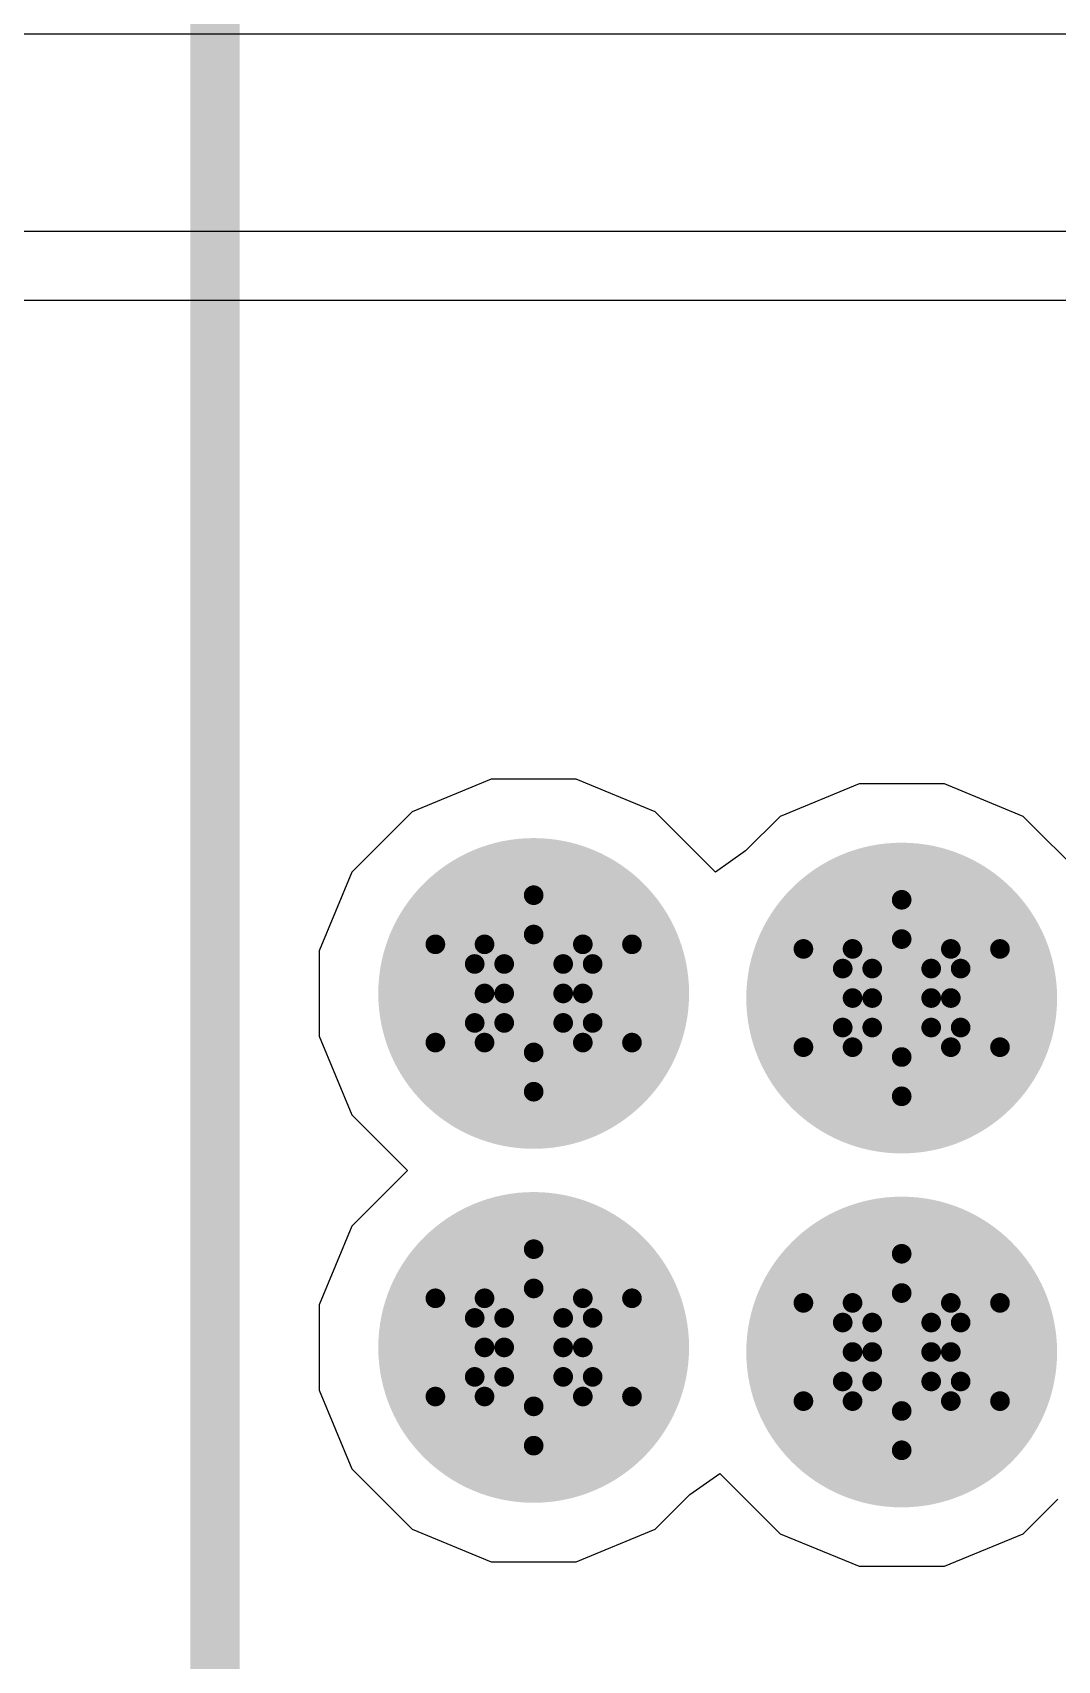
# Model space of a CAD drawing. Header units: inches. Extents: x -5 to 5328, y -4 to 5281.
# Drawn here: x 78.079 to 80.728, y 81.793 to 86.001 of the extents above; entities that cross this region are included whole.
import ezdxf

# ---------------------------------------------------------------- set-up
doc = ezdxf.new("R2010")
doc.units = ezdxf.units.IN
for name, color, linetype in [('Bottom Layer', 5, 'Continuous'), ('Bottom Solder', 6, 'Continuous'), ('Drill Drawing', 1, 'Continuous'), ('Layer 1', 16, 'Continuous'), ('Layer 2', 76, 'Continuous'), ('Top Layer', 1, 'Continuous'), ('Top Overlay', 2, 'Continuous'), ('Top Solder', 216, 'Continuous'), ('Via Holes', 16, 'Continuous')]:
    doc.layers.add(name, color=color, linetype=linetype)

# ---------------------------------------------------------------- blocks, each defined once
blk = doc.blocks.new('G6RN_1_DC24_122')
at = {"layer": 'Top Overlay'}
blk.add_lwpolyline([(5.08, -14.123, 0.127, 0.127, 0), (5.08, 14.377, 0.127, 0.127, 0)], format="xyseb", dxfattribs=at)

msp = doc.modelspace()

# ---------------------------------------------------------------- hatches: boundary and pattern name
at = {"layer": 'Bottom Layer'}
h = msp.add_hatch(color=5, dxfattribs=at)
edge = h.paths.add_edge_path()
edge.add_arc((79.3742, 83.5168), 0.3, 0, 360)
h = msp.add_hatch(color=5, dxfattribs=at)
edge = h.paths.add_edge_path()
edge.add_arc((80.3252, 83.5049), 0.3, 0, 360)
h = msp.add_hatch(color=5, dxfattribs=at)
edge = h.paths.add_edge_path()
edge.add_arc((79.3742, 82.6018), 0.3, 0, 360)
h = msp.add_hatch(color=5, dxfattribs=at)
edge = h.paths.add_edge_path()
edge.add_arc((80.3252, 82.5899), 0.3, 0, 360)
at = {"layer": 'Bottom Solder'}
h = msp.add_hatch(color=6, dxfattribs=at)
edge = h.paths.add_edge_path()
edge.add_arc((79.3742, 83.5168), 0.4016, 0, 360)
h = msp.add_hatch(color=6, dxfattribs=at)
edge = h.paths.add_edge_path()
edge.add_arc((80.3252, 83.5049), 0.4016, 0, 360)
h = msp.add_hatch(color=6, dxfattribs=at)
edge = h.paths.add_edge_path()
edge.add_arc((79.3742, 82.6018), 0.4016, 0, 360)
h = msp.add_hatch(color=6, dxfattribs=at)
edge = h.paths.add_edge_path()
edge.add_arc((80.3252, 82.5899), 0.4016, 0, 360)
at = {"layer": 'Layer 1'}
h = msp.add_hatch(color=16, dxfattribs=at)
edge = h.paths.add_edge_path()
edge.add_arc((79.3742, 83.5168), 0.3, 0, 360)
h = msp.add_hatch(color=16, dxfattribs=at)
edge = h.paths.add_edge_path()
edge.add_arc((80.3252, 83.5049), 0.3, 0, 360)
h = msp.add_hatch(color=16, dxfattribs=at)
edge = h.paths.add_edge_path()
edge.add_arc((79.3742, 82.6018), 0.3, 0, 360)
h = msp.add_hatch(color=16, dxfattribs=at)
edge = h.paths.add_edge_path()
edge.add_arc((80.3252, 82.5899), 0.3, 0, 360)
at = {"layer": 'Layer 2'}
h = msp.add_hatch(color=76, dxfattribs=at)
edge = h.paths.add_edge_path()
edge.add_arc((79.3742, 83.5168), 0.3, 0, 360)
h = msp.add_hatch(color=76, dxfattribs=at)
edge = h.paths.add_edge_path()
edge.add_arc((80.3252, 83.5049), 0.3, 0, 360)
h = msp.add_hatch(color=76, dxfattribs=at)
edge = h.paths.add_edge_path()
edge.add_arc((79.3742, 82.6018), 0.3, 0, 360)
h = msp.add_hatch(color=76, dxfattribs=at)
edge = h.paths.add_edge_path()
edge.add_arc((80.3252, 82.5899), 0.3, 0, 360)
at = {"layer": 'Top Layer'}
h = msp.add_hatch(color=1, dxfattribs=at)
edge = h.paths.add_edge_path()
edge.add_arc((79.3742, 83.5168), 0.3, 0, 360)
h = msp.add_hatch(color=1, dxfattribs=at)
edge = h.paths.add_edge_path()
edge.add_arc((80.3252, 83.5049), 0.3, 0, 360)
h = msp.add_hatch(color=1, dxfattribs=at)
edge = h.paths.add_edge_path()
edge.add_arc((79.3742, 82.6018), 0.3, 0, 360)
h = msp.add_hatch(color=1, dxfattribs=at)
edge = h.paths.add_edge_path()
edge.add_arc((80.3252, 82.5899), 0.3, 0, 360)
at = {"layer": 'Top Solder'}
h = msp.add_hatch(color=216, dxfattribs=at)
edge = h.paths.add_edge_path()
edge.add_arc((79.3742, 83.5168), 0.4016, 0, 360)
h = msp.add_hatch(color=216, dxfattribs=at)
edge = h.paths.add_edge_path()
edge.add_arc((80.3252, 83.5049), 0.4016, 0, 360)
h = msp.add_hatch(color=216, dxfattribs=at)
edge = h.paths.add_edge_path()
edge.add_arc((79.3742, 82.6018), 0.4016, 0, 360)
h = msp.add_hatch(color=216, dxfattribs=at)
edge = h.paths.add_edge_path()
edge.add_arc((80.3252, 82.5899), 0.4016, 0, 360)
at = {"layer": 'Via Holes'}
h = msp.add_hatch(color=7, dxfattribs=at)
edge = h.paths.add_edge_path()
edge.add_arc((79.3742, 83.5168), 0.15, 0, 360)
h = msp.add_hatch(color=7, dxfattribs=at)
edge = h.paths.add_edge_path()
edge.add_arc((80.3252, 83.5049), 0.15, 0, 360)
h = msp.add_hatch(color=7, dxfattribs=at)
edge = h.paths.add_edge_path()
edge.add_arc((79.3742, 82.6018), 0.15, 0, 360)
h = msp.add_hatch(color=7, dxfattribs=at)
edge = h.paths.add_edge_path()
edge.add_arc((80.3252, 82.5899), 0.15, 0, 360)

# ---------------------------------------------------------------- linework, layer by layer
at = {"layer": 'Bottom Layer'}
for p, q in [((68.5252, 85.487), (84.4117, 85.487)), ((79.264, 84.0708), (79.0603, 83.9865)), ((79.4844, 84.0708), (79.264, 84.0708)), ((79.688, 83.9865), (79.4844, 84.0708)), ((80.215, 84.0589), (80.0114, 83.9745)), ((80.4354, 84.0589), (80.215, 84.0589)), ((80.639, 83.9745), (80.4354, 84.0589)), ((79.0603, 83.9865), (78.9045, 83.8306)), ((79.8438, 83.8306), (79.688, 83.9865)), ((80.0114, 83.9745), (79.922, 83.8852)), ((80.7949, 83.8187), (80.639, 83.9745)), ((79.922, 83.8852), (79.8438, 83.8306)), ((78.9045, 83.8306), (78.8202, 83.627)), ((78.8202, 83.627), (78.8202, 83.4066)), ((78.8202, 83.4066), (78.9045, 83.203)), ((78.9045, 83.203), (79.0482, 83.0593)), ((79.0482, 83.0593), (78.9045, 82.9156)), ((78.9045, 82.9156), (78.8202, 82.712)), ((78.8202, 82.712), (78.8202, 82.4916)), ((78.8202, 82.4916), (78.9045, 82.288)), ((78.9045, 82.288), (79.0603, 82.1322)), ((79.7773, 82.2215), (79.8555, 82.2761)), ((79.8555, 82.2761), (80.0114, 82.1202)), ((79.688, 82.1322), (79.7773, 82.2215)), ((80.639, 82.1202), (80.7284, 82.2096)), ((79.0603, 82.1322), (79.264, 82.0478)), ((79.4844, 82.0478), (79.688, 82.1322)), ((80.0114, 82.1202), (80.215, 82.0359)), ((80.4354, 82.0359), (80.639, 82.1202)), ((79.264, 82.0478), (79.4844, 82.0478)), ((80.215, 82.0359), (80.4354, 82.0359))]:
    msp.add_line(p, q, dxfattribs=at)
at = {"layer": 'Drill Drawing'}
for points in [[(79.2472, 83.6438, 0.0508, 0.0508, 0), (79.3742, 83.7708, 0.0508, 0.0508, 0)], [(79.3742, 83.7708, 0.0508, 0.0508, 0), (79.5012, 83.6438, 0.0508, 0.0508, 0)], [(80.1982, 83.6319, 0.0508, 0.0508, 0), (80.3252, 83.7589, 0.0508, 0.0508, 0)], [(80.3252, 83.7589, 0.0508, 0.0508, 0), (80.4522, 83.6319, 0.0508, 0.0508, 0)], [(79.1202, 83.6438, 0.0508, 0.0508, 0), (79.2472, 83.5168, 0.0508, 0.0508, 0)], [(79.1202, 83.6438, 0.0508, 0.0508, 0), (79.2472, 83.6438, 0.0508, 0.0508, 0)], [(79.298, 83.593, 0.0508, 0.0508, 0), (79.3742, 83.6692, 0.0508, 0.0508, 0)], [(79.3742, 83.6692, 0.0508, 0.0508, 0), (79.4504, 83.593, 0.0508, 0.0508, 0)], [(79.5012, 83.6438, 0.0508, 0.0508, 0), (79.6282, 83.6438, 0.0508, 0.0508, 0)], [(79.5012, 83.5168, 0.0508, 0.0508, 0), (79.6282, 83.6438, 0.0508, 0.0508, 0)], [(80.249, 83.5811, 0.0508, 0.0508, 0), (80.3252, 83.6573, 0.0508, 0.0508, 0)], [(80.3252, 83.6573, 0.0508, 0.0508, 0), (80.4014, 83.5811, 0.0508, 0.0508, 0)], [(79.2218, 83.593, 0.0508, 0.0508, 0), (79.298, 83.5168, 0.0508, 0.0508, 0)], [(79.2218, 83.593, 0.0508, 0.0508, 0), (79.298, 83.593, 0.0508, 0.0508, 0)], [(79.4504, 83.593, 0.0508, 0.0508, 0), (79.5266, 83.593, 0.0508, 0.0508, 0)], [(79.4504, 83.5168, 0.0508, 0.0508, 0), (79.5266, 83.593, 0.0508, 0.0508, 0)], [(80.0712, 83.6319, 0.0508, 0.0508, 0), (80.1982, 83.5049, 0.0508, 0.0508, 0)], [(80.0712, 83.6319, 0.0508, 0.0508, 0), (80.1982, 83.6319, 0.0508, 0.0508, 0)], [(80.4522, 83.6319, 0.0508, 0.0508, 0), (80.5792, 83.6319, 0.0508, 0.0508, 0)], [(80.4522, 83.5049, 0.0508, 0.0508, 0), (80.5792, 83.6319, 0.0508, 0.0508, 0)], [(80.1728, 83.5811, 0.0508, 0.0508, 0), (80.249, 83.5049, 0.0508, 0.0508, 0)], [(80.1728, 83.5811, 0.0508, 0.0508, 0), (80.249, 83.5811, 0.0508, 0.0508, 0)], [(80.4014, 83.5811, 0.0508, 0.0508, 0), (80.4776, 83.5811, 0.0508, 0.0508, 0)], [(80.4014, 83.5049, 0.0508, 0.0508, 0), (80.4776, 83.5811, 0.0508, 0.0508, 0)], [(79.1202, 83.3898, 0.0508, 0.0508, 0), (79.2472, 83.5168, 0.0508, 0.0508, 0)], [(79.2218, 83.4406, 0.0508, 0.0508, 0), (79.298, 83.5168, 0.0508, 0.0508, 0)], [(79.4504, 83.5168, 0.0508, 0.0508, 0), (79.5266, 83.4406, 0.0508, 0.0508, 0)], [(79.5012, 83.5168, 0.0508, 0.0508, 0), (79.6282, 83.3898, 0.0508, 0.0508, 0)], [(80.0712, 83.3779, 0.0508, 0.0508, 0), (80.1982, 83.5049, 0.0508, 0.0508, 0)], [(80.1728, 83.4287, 0.0508, 0.0508, 0), (80.249, 83.5049, 0.0508, 0.0508, 0)], [(80.4014, 83.5049, 0.0508, 0.0508, 0), (80.4776, 83.4287, 0.0508, 0.0508, 0)], [(80.4522, 83.5049, 0.0508, 0.0508, 0), (80.5792, 83.3779, 0.0508, 0.0508, 0)], [(79.2218, 83.4406, 0.0508, 0.0508, 0), (79.298, 83.4406, 0.0508, 0.0508, 0)], [(79.298, 83.4406, 0.0508, 0.0508, 0), (79.3742, 83.3644, 0.0508, 0.0508, 0)], [(79.3742, 83.3644, 0.0508, 0.0508, 0), (79.4504, 83.4406, 0.0508, 0.0508, 0)], [(79.4504, 83.4406, 0.0508, 0.0508, 0), (79.5266, 83.4406, 0.0508, 0.0508, 0)], [(80.1728, 83.4287, 0.0508, 0.0508, 0), (80.249, 83.4287, 0.0508, 0.0508, 0)], [(80.249, 83.4287, 0.0508, 0.0508, 0), (80.3252, 83.3525, 0.0508, 0.0508, 0)], [(80.3252, 83.3525, 0.0508, 0.0508, 0), (80.4014, 83.4287, 0.0508, 0.0508, 0)], [(80.4014, 83.4287, 0.0508, 0.0508, 0), (80.4776, 83.4287, 0.0508, 0.0508, 0)], [(79.1202, 83.3898, 0.0508, 0.0508, 0), (79.2472, 83.3898, 0.0508, 0.0508, 0)], [(79.2472, 83.3898, 0.0508, 0.0508, 0), (79.3742, 83.2628, 0.0508, 0.0508, 0)], [(79.3742, 83.2628, 0.0508, 0.0508, 0), (79.5012, 83.3898, 0.0508, 0.0508, 0)], [(79.5012, 83.3898, 0.0508, 0.0508, 0), (79.6282, 83.3898, 0.0508, 0.0508, 0)], [(80.0712, 83.3779, 0.0508, 0.0508, 0), (80.1982, 83.3779, 0.0508, 0.0508, 0)], [(80.1982, 83.3779, 0.0508, 0.0508, 0), (80.3252, 83.2509, 0.0508, 0.0508, 0)], [(80.3252, 83.2509, 0.0508, 0.0508, 0), (80.4522, 83.3779, 0.0508, 0.0508, 0)], [(80.4522, 83.3779, 0.0508, 0.0508, 0), (80.5792, 83.3779, 0.0508, 0.0508, 0)], [(79.2472, 82.7288, 0.0508, 0.0508, 0), (79.3742, 82.8558, 0.0508, 0.0508, 0)], [(79.3742, 82.8558, 0.0508, 0.0508, 0), (79.5012, 82.7288, 0.0508, 0.0508, 0)], [(80.1982, 82.7169, 0.0508, 0.0508, 0), (80.3252, 82.8439, 0.0508, 0.0508, 0)], [(80.3252, 82.8439, 0.0508, 0.0508, 0), (80.4522, 82.7169, 0.0508, 0.0508, 0)], [(79.298, 82.678, 0.0508, 0.0508, 0), (79.3742, 82.7542, 0.0508, 0.0508, 0)], [(79.3742, 82.7542, 0.0508, 0.0508, 0), (79.4504, 82.678, 0.0508, 0.0508, 0)], [(79.1202, 82.7288, 0.0508, 0.0508, 0), (79.2472, 82.6018, 0.0508, 0.0508, 0)], [(79.1202, 82.7288, 0.0508, 0.0508, 0), (79.2472, 82.7288, 0.0508, 0.0508, 0)], [(79.5012, 82.7288, 0.0508, 0.0508, 0), (79.6282, 82.7288, 0.0508, 0.0508, 0)], [(79.5012, 82.6018, 0.0508, 0.0508, 0), (79.6282, 82.7288, 0.0508, 0.0508, 0)], [(80.0712, 82.7169, 0.0508, 0.0508, 0), (80.1982, 82.5899, 0.0508, 0.0508, 0)], [(80.0712, 82.7169, 0.0508, 0.0508, 0), (80.1982, 82.7169, 0.0508, 0.0508, 0)], [(80.249, 82.6661, 0.0508, 0.0508, 0), (80.3252, 82.7423, 0.0508, 0.0508, 0)], [(80.3252, 82.7423, 0.0508, 0.0508, 0), (80.4014, 82.6661, 0.0508, 0.0508, 0)], [(80.4522, 82.7169, 0.0508, 0.0508, 0), (80.5792, 82.7169, 0.0508, 0.0508, 0)], [(80.4522, 82.5899, 0.0508, 0.0508, 0), (80.5792, 82.7169, 0.0508, 0.0508, 0)], [(79.2218, 82.678, 0.0508, 0.0508, 0), (79.298, 82.6018, 0.0508, 0.0508, 0)], [(79.2218, 82.678, 0.0508, 0.0508, 0), (79.298, 82.678, 0.0508, 0.0508, 0)], [(79.4504, 82.678, 0.0508, 0.0508, 0), (79.5266, 82.678, 0.0508, 0.0508, 0)], [(79.4504, 82.6018, 0.0508, 0.0508, 0), (79.5266, 82.678, 0.0508, 0.0508, 0)], [(80.1728, 82.6661, 0.0508, 0.0508, 0), (80.249, 82.5899, 0.0508, 0.0508, 0)], [(80.1728, 82.6661, 0.0508, 0.0508, 0), (80.249, 82.6661, 0.0508, 0.0508, 0)], [(80.4014, 82.6661, 0.0508, 0.0508, 0), (80.4776, 82.6661, 0.0508, 0.0508, 0)], [(80.4014, 82.5899, 0.0508, 0.0508, 0), (80.4776, 82.6661, 0.0508, 0.0508, 0)], [(79.1202, 82.4748, 0.0508, 0.0508, 0), (79.2472, 82.6018, 0.0508, 0.0508, 0)], [(79.2218, 82.5256, 0.0508, 0.0508, 0), (79.298, 82.6018, 0.0508, 0.0508, 0)], [(79.4504, 82.6018, 0.0508, 0.0508, 0), (79.5266, 82.5256, 0.0508, 0.0508, 0)], [(79.5012, 82.6018, 0.0508, 0.0508, 0), (79.6282, 82.4748, 0.0508, 0.0508, 0)], [(80.0712, 82.4629, 0.0508, 0.0508, 0), (80.1982, 82.5899, 0.0508, 0.0508, 0)], [(80.1728, 82.5137, 0.0508, 0.0508, 0), (80.249, 82.5899, 0.0508, 0.0508, 0)], [(80.4014, 82.5899, 0.0508, 0.0508, 0), (80.4776, 82.5137, 0.0508, 0.0508, 0)], [(80.4522, 82.5899, 0.0508, 0.0508, 0), (80.5792, 82.4629, 0.0508, 0.0508, 0)], [(79.2218, 82.5256, 0.0508, 0.0508, 0), (79.298, 82.5256, 0.0508, 0.0508, 0)], [(79.298, 82.5256, 0.0508, 0.0508, 0), (79.3742, 82.4494, 0.0508, 0.0508, 0)], [(79.3742, 82.4494, 0.0508, 0.0508, 0), (79.4504, 82.5256, 0.0508, 0.0508, 0)], [(79.4504, 82.5256, 0.0508, 0.0508, 0), (79.5266, 82.5256, 0.0508, 0.0508, 0)], [(80.1728, 82.5137, 0.0508, 0.0508, 0), (80.249, 82.5137, 0.0508, 0.0508, 0)], [(80.249, 82.5137, 0.0508, 0.0508, 0), (80.3252, 82.4375, 0.0508, 0.0508, 0)], [(80.3252, 82.4375, 0.0508, 0.0508, 0), (80.4014, 82.5137, 0.0508, 0.0508, 0)], [(80.4014, 82.5137, 0.0508, 0.0508, 0), (80.4776, 82.5137, 0.0508, 0.0508, 0)], [(79.1202, 82.4748, 0.0508, 0.0508, 0), (79.2472, 82.4748, 0.0508, 0.0508, 0)], [(79.2472, 82.4748, 0.0508, 0.0508, 0), (79.3742, 82.3478, 0.0508, 0.0508, 0)], [(79.3742, 82.3478, 0.0508, 0.0508, 0), (79.5012, 82.4748, 0.0508, 0.0508, 0)], [(79.5012, 82.4748, 0.0508, 0.0508, 0), (79.6282, 82.4748, 0.0508, 0.0508, 0)], [(80.0712, 82.4629, 0.0508, 0.0508, 0), (80.1982, 82.4629, 0.0508, 0.0508, 0)], [(80.1982, 82.4629, 0.0508, 0.0508, 0), (80.3252, 82.3359, 0.0508, 0.0508, 0)], [(80.3252, 82.3359, 0.0508, 0.0508, 0), (80.4522, 82.4629, 0.0508, 0.0508, 0)], [(80.4522, 82.4629, 0.0508, 0.0508, 0), (80.5792, 82.4629, 0.0508, 0.0508, 0)]]:
    msp.add_lwpolyline(points, format="xyseb", dxfattribs=at)
for points in [[(79.3615, 83.7708, 0.0254, 0.0254, 1), (79.3869, 83.7708, 0.0254, 0.0254, 1)], [(79.3615, 83.7708, 0.0254, 0.0254, 1), (79.3869, 83.7708, 0.0254, 0.0254, 1)], [(80.3125, 83.7589, 0.0254, 0.0254, 1), (80.3379, 83.7589, 0.0254, 0.0254, 1)], [(80.3125, 83.7589, 0.0254, 0.0254, 1), (80.3379, 83.7589, 0.0254, 0.0254, 1)], [(79.1075, 83.6438, 0.0254, 0.0254, 1), (79.1329, 83.6438, 0.0254, 0.0254, 1)], [(79.1075, 83.6438, 0.0254, 0.0254, 1), (79.1329, 83.6438, 0.0254, 0.0254, 1)], [(79.2345, 83.6438, 0.0254, 0.0254, 1), (79.2599, 83.6438, 0.0254, 0.0254, 1)], [(79.2345, 83.6438, 0.0254, 0.0254, 1), (79.2599, 83.6438, 0.0254, 0.0254, 1)], [(79.3615, 83.6692, 0.0254, 0.0254, 1), (79.3869, 83.6692, 0.0254, 0.0254, 1)], [(79.3615, 83.6692, 0.0254, 0.0254, 1), (79.3869, 83.6692, 0.0254, 0.0254, 1)], [(79.4885, 83.6438, 0.0254, 0.0254, 1), (79.5139, 83.6438, 0.0254, 0.0254, 1)], [(79.4885, 83.6438, 0.0254, 0.0254, 1), (79.5139, 83.6438, 0.0254, 0.0254, 1)], [(79.6155, 83.6438, 0.0254, 0.0254, 1), (79.6409, 83.6438, 0.0254, 0.0254, 1)], [(79.6155, 83.6438, 0.0254, 0.0254, 1), (79.6409, 83.6438, 0.0254, 0.0254, 1)], [(80.3125, 83.6573, 0.0254, 0.0254, 1), (80.3379, 83.6573, 0.0254, 0.0254, 1)], [(80.3125, 83.6573, 0.0254, 0.0254, 1), (80.3379, 83.6573, 0.0254, 0.0254, 1)], [(79.2091, 83.593, 0.0254, 0.0254, 1), (79.2345, 83.593, 0.0254, 0.0254, 1)], [(79.2091, 83.593, 0.0254, 0.0254, 1), (79.2345, 83.593, 0.0254, 0.0254, 1)], [(79.2853, 83.593, 0.0254, 0.0254, 1), (79.3107, 83.593, 0.0254, 0.0254, 1)], [(79.2853, 83.593, 0.0254, 0.0254, 1), (79.3107, 83.593, 0.0254, 0.0254, 1)], [(79.4377, 83.593, 0.0254, 0.0254, 1), (79.4631, 83.593, 0.0254, 0.0254, 1)], [(79.4377, 83.593, 0.0254, 0.0254, 1), (79.4631, 83.593, 0.0254, 0.0254, 1)], [(79.5139, 83.593, 0.0254, 0.0254, 1), (79.5393, 83.593, 0.0254, 0.0254, 1)], [(79.5139, 83.593, 0.0254, 0.0254, 1), (79.5393, 83.593, 0.0254, 0.0254, 1)], [(80.0585, 83.6319, 0.0254, 0.0254, 1), (80.0839, 83.6319, 0.0254, 0.0254, 1)], [(80.0585, 83.6319, 0.0254, 0.0254, 1), (80.0839, 83.6319, 0.0254, 0.0254, 1)], [(80.1855, 83.6319, 0.0254, 0.0254, 1), (80.2109, 83.6319, 0.0254, 0.0254, 1)], [(80.1855, 83.6319, 0.0254, 0.0254, 1), (80.2109, 83.6319, 0.0254, 0.0254, 1)], [(80.4395, 83.6319, 0.0254, 0.0254, 1), (80.4649, 83.6319, 0.0254, 0.0254, 1)], [(80.4395, 83.6319, 0.0254, 0.0254, 1), (80.4649, 83.6319, 0.0254, 0.0254, 1)], [(80.5665, 83.6319, 0.0254, 0.0254, 1), (80.5919, 83.6319, 0.0254, 0.0254, 1)], [(80.5665, 83.6319, 0.0254, 0.0254, 1), (80.5919, 83.6319, 0.0254, 0.0254, 1)], [(80.1601, 83.5811, 0.0254, 0.0254, 1), (80.1855, 83.5811, 0.0254, 0.0254, 1)], [(80.1601, 83.5811, 0.0254, 0.0254, 1), (80.1855, 83.5811, 0.0254, 0.0254, 1)], [(80.2363, 83.5811, 0.0254, 0.0254, 1), (80.2617, 83.5811, 0.0254, 0.0254, 1)], [(80.2363, 83.5811, 0.0254, 0.0254, 1), (80.2617, 83.5811, 0.0254, 0.0254, 1)], [(80.3887, 83.5811, 0.0254, 0.0254, 1), (80.4141, 83.5811, 0.0254, 0.0254, 1)], [(80.3887, 83.5811, 0.0254, 0.0254, 1), (80.4141, 83.5811, 0.0254, 0.0254, 1)], [(80.4649, 83.5811, 0.0254, 0.0254, 1), (80.4903, 83.5811, 0.0254, 0.0254, 1)], [(80.4649, 83.5811, 0.0254, 0.0254, 1), (80.4903, 83.5811, 0.0254, 0.0254, 1)], [(79.2345, 83.5168, 0.0254, 0.0254, 1), (79.2599, 83.5168, 0.0254, 0.0254, 1)], [(79.2345, 83.5168, 0.0254, 0.0254, 1), (79.2599, 83.5168, 0.0254, 0.0254, 1)], [(79.2853, 83.5168, 0.0254, 0.0254, 1), (79.3107, 83.5168, 0.0254, 0.0254, 1)], [(79.2853, 83.5168, 0.0254, 0.0254, 1), (79.3107, 83.5168, 0.0254, 0.0254, 1)], [(79.4377, 83.5168, 0.0254, 0.0254, 1), (79.4631, 83.5168, 0.0254, 0.0254, 1)], [(79.4377, 83.5168, 0.0254, 0.0254, 1), (79.4631, 83.5168, 0.0254, 0.0254, 1)], [(79.4885, 83.5168, 0.0254, 0.0254, 1), (79.5139, 83.5168, 0.0254, 0.0254, 1)], [(79.4885, 83.5168, 0.0254, 0.0254, 1), (79.5139, 83.5168, 0.0254, 0.0254, 1)], [(80.1855, 83.5049, 0.0254, 0.0254, 1), (80.2109, 83.5049, 0.0254, 0.0254, 1)], [(80.1855, 83.5049, 0.0254, 0.0254, 1), (80.2109, 83.5049, 0.0254, 0.0254, 1)], [(80.2363, 83.5049, 0.0254, 0.0254, 1), (80.2617, 83.5049, 0.0254, 0.0254, 1)], [(80.2363, 83.5049, 0.0254, 0.0254, 1), (80.2617, 83.5049, 0.0254, 0.0254, 1)], [(80.3887, 83.5049, 0.0254, 0.0254, 1), (80.4141, 83.5049, 0.0254, 0.0254, 1)], [(80.3887, 83.5049, 0.0254, 0.0254, 1), (80.4141, 83.5049, 0.0254, 0.0254, 1)], [(80.4395, 83.5049, 0.0254, 0.0254, 1), (80.4649, 83.5049, 0.0254, 0.0254, 1)], [(80.4395, 83.5049, 0.0254, 0.0254, 1), (80.4649, 83.5049, 0.0254, 0.0254, 1)], [(79.2091, 83.4406, 0.0254, 0.0254, 1), (79.2345, 83.4406, 0.0254, 0.0254, 1)], [(79.2091, 83.4406, 0.0254, 0.0254, 1), (79.2345, 83.4406, 0.0254, 0.0254, 1)], [(79.2853, 83.4406, 0.0254, 0.0254, 1), (79.3107, 83.4406, 0.0254, 0.0254, 1)], [(79.2853, 83.4406, 0.0254, 0.0254, 1), (79.3107, 83.4406, 0.0254, 0.0254, 1)], [(79.4377, 83.4406, 0.0254, 0.0254, 1), (79.4631, 83.4406, 0.0254, 0.0254, 1)], [(79.4377, 83.4406, 0.0254, 0.0254, 1), (79.4631, 83.4406, 0.0254, 0.0254, 1)], [(79.5139, 83.4406, 0.0254, 0.0254, 1), (79.5393, 83.4406, 0.0254, 0.0254, 1)], [(79.5139, 83.4406, 0.0254, 0.0254, 1), (79.5393, 83.4406, 0.0254, 0.0254, 1)], [(80.1601, 83.4287, 0.0254, 0.0254, 1), (80.1855, 83.4287, 0.0254, 0.0254, 1)], [(80.1601, 83.4287, 0.0254, 0.0254, 1), (80.1855, 83.4287, 0.0254, 0.0254, 1)], [(80.2363, 83.4287, 0.0254, 0.0254, 1), (80.2617, 83.4287, 0.0254, 0.0254, 1)], [(80.2363, 83.4287, 0.0254, 0.0254, 1), (80.2617, 83.4287, 0.0254, 0.0254, 1)], [(80.3887, 83.4287, 0.0254, 0.0254, 1), (80.4141, 83.4287, 0.0254, 0.0254, 1)], [(80.3887, 83.4287, 0.0254, 0.0254, 1), (80.4141, 83.4287, 0.0254, 0.0254, 1)], [(80.4649, 83.4287, 0.0254, 0.0254, 1), (80.4903, 83.4287, 0.0254, 0.0254, 1)], [(80.4649, 83.4287, 0.0254, 0.0254, 1), (80.4903, 83.4287, 0.0254, 0.0254, 1)], [(79.1075, 83.3898, 0.0254, 0.0254, 1), (79.1329, 83.3898, 0.0254, 0.0254, 1)], [(79.1075, 83.3898, 0.0254, 0.0254, 1), (79.1329, 83.3898, 0.0254, 0.0254, 1)], [(79.2345, 83.3898, 0.0254, 0.0254, 1), (79.2599, 83.3898, 0.0254, 0.0254, 1)], [(79.2345, 83.3898, 0.0254, 0.0254, 1), (79.2599, 83.3898, 0.0254, 0.0254, 1)], [(79.4885, 83.3898, 0.0254, 0.0254, 1), (79.5139, 83.3898, 0.0254, 0.0254, 1)], [(79.4885, 83.3898, 0.0254, 0.0254, 1), (79.5139, 83.3898, 0.0254, 0.0254, 1)], [(79.6155, 83.3898, 0.0254, 0.0254, 1), (79.6409, 83.3898, 0.0254, 0.0254, 1)], [(79.6155, 83.3898, 0.0254, 0.0254, 1), (79.6409, 83.3898, 0.0254, 0.0254, 1)], [(79.3615, 83.3644, 0.0254, 0.0254, 1), (79.3869, 83.3644, 0.0254, 0.0254, 1)], [(79.3615, 83.3644, 0.0254, 0.0254, 1), (79.3869, 83.3644, 0.0254, 0.0254, 1)], [(80.0585, 83.3779, 0.0254, 0.0254, 1), (80.0839, 83.3779, 0.0254, 0.0254, 1)], [(80.0585, 83.3779, 0.0254, 0.0254, 1), (80.0839, 83.3779, 0.0254, 0.0254, 1)], [(80.1855, 83.3779, 0.0254, 0.0254, 1), (80.2109, 83.3779, 0.0254, 0.0254, 1)], [(80.1855, 83.3779, 0.0254, 0.0254, 1), (80.2109, 83.3779, 0.0254, 0.0254, 1)], [(80.3125, 83.3525, 0.0254, 0.0254, 1), (80.3379, 83.3525, 0.0254, 0.0254, 1)], [(80.3125, 83.3525, 0.0254, 0.0254, 1), (80.3379, 83.3525, 0.0254, 0.0254, 1)], [(80.4395, 83.3779, 0.0254, 0.0254, 1), (80.4649, 83.3779, 0.0254, 0.0254, 1)], [(80.4395, 83.3779, 0.0254, 0.0254, 1), (80.4649, 83.3779, 0.0254, 0.0254, 1)], [(80.5665, 83.3779, 0.0254, 0.0254, 1), (80.5919, 83.3779, 0.0254, 0.0254, 1)], [(80.5665, 83.3779, 0.0254, 0.0254, 1), (80.5919, 83.3779, 0.0254, 0.0254, 1)], [(79.3615, 83.2628, 0.0254, 0.0254, 1), (79.3869, 83.2628, 0.0254, 0.0254, 1)], [(79.3615, 83.2628, 0.0254, 0.0254, 1), (79.3869, 83.2628, 0.0254, 0.0254, 1)], [(80.3125, 83.2509, 0.0254, 0.0254, 1), (80.3379, 83.2509, 0.0254, 0.0254, 1)], [(80.3125, 83.2509, 0.0254, 0.0254, 1), (80.3379, 83.2509, 0.0254, 0.0254, 1)], [(79.3615, 82.8558, 0.0254, 0.0254, 1), (79.3869, 82.8558, 0.0254, 0.0254, 1)], [(79.3615, 82.8558, 0.0254, 0.0254, 1), (79.3869, 82.8558, 0.0254, 0.0254, 1)], [(80.3125, 82.8439, 0.0254, 0.0254, 1), (80.3379, 82.8439, 0.0254, 0.0254, 1)], [(80.3125, 82.8439, 0.0254, 0.0254, 1), (80.3379, 82.8439, 0.0254, 0.0254, 1)], [(79.3615, 82.7542, 0.0254, 0.0254, 1), (79.3869, 82.7542, 0.0254, 0.0254, 1)], [(79.3615, 82.7542, 0.0254, 0.0254, 1), (79.3869, 82.7542, 0.0254, 0.0254, 1)], [(79.1075, 82.7288, 0.0254, 0.0254, 1), (79.1329, 82.7288, 0.0254, 0.0254, 1)], [(79.1075, 82.7288, 0.0254, 0.0254, 1), (79.1329, 82.7288, 0.0254, 0.0254, 1)], [(79.2345, 82.7288, 0.0254, 0.0254, 1), (79.2599, 82.7288, 0.0254, 0.0254, 1)], [(79.2345, 82.7288, 0.0254, 0.0254, 1), (79.2599, 82.7288, 0.0254, 0.0254, 1)], [(79.4885, 82.7288, 0.0254, 0.0254, 1), (79.5139, 82.7288, 0.0254, 0.0254, 1)], [(79.4885, 82.7288, 0.0254, 0.0254, 1), (79.5139, 82.7288, 0.0254, 0.0254, 1)], [(79.6155, 82.7288, 0.0254, 0.0254, 1), (79.6409, 82.7288, 0.0254, 0.0254, 1)], [(79.6155, 82.7288, 0.0254, 0.0254, 1), (79.6409, 82.7288, 0.0254, 0.0254, 1)], [(80.0585, 82.7169, 0.0254, 0.0254, 1), (80.0839, 82.7169, 0.0254, 0.0254, 1)], [(80.0585, 82.7169, 0.0254, 0.0254, 1), (80.0839, 82.7169, 0.0254, 0.0254, 1)], [(80.1855, 82.7169, 0.0254, 0.0254, 1), (80.2109, 82.7169, 0.0254, 0.0254, 1)], [(80.1855, 82.7169, 0.0254, 0.0254, 1), (80.2109, 82.7169, 0.0254, 0.0254, 1)], [(80.3125, 82.7423, 0.0254, 0.0254, 1), (80.3379, 82.7423, 0.0254, 0.0254, 1)], [(80.3125, 82.7423, 0.0254, 0.0254, 1), (80.3379, 82.7423, 0.0254, 0.0254, 1)], [(80.4395, 82.7169, 0.0254, 0.0254, 1), (80.4649, 82.7169, 0.0254, 0.0254, 1)], [(80.4395, 82.7169, 0.0254, 0.0254, 1), (80.4649, 82.7169, 0.0254, 0.0254, 1)], [(80.5665, 82.7169, 0.0254, 0.0254, 1), (80.5919, 82.7169, 0.0254, 0.0254, 1)], [(80.5665, 82.7169, 0.0254, 0.0254, 1), (80.5919, 82.7169, 0.0254, 0.0254, 1)], [(79.2091, 82.678, 0.0254, 0.0254, 1), (79.2345, 82.678, 0.0254, 0.0254, 1)], [(79.2091, 82.678, 0.0254, 0.0254, 1), (79.2345, 82.678, 0.0254, 0.0254, 1)], [(79.2853, 82.678, 0.0254, 0.0254, 1), (79.3107, 82.678, 0.0254, 0.0254, 1)], [(79.2853, 82.678, 0.0254, 0.0254, 1), (79.3107, 82.678, 0.0254, 0.0254, 1)], [(79.4377, 82.678, 0.0254, 0.0254, 1), (79.4631, 82.678, 0.0254, 0.0254, 1)], [(79.4377, 82.678, 0.0254, 0.0254, 1), (79.4631, 82.678, 0.0254, 0.0254, 1)], [(79.5139, 82.678, 0.0254, 0.0254, 1), (79.5393, 82.678, 0.0254, 0.0254, 1)], [(79.5139, 82.678, 0.0254, 0.0254, 1), (79.5393, 82.678, 0.0254, 0.0254, 1)], [(80.1601, 82.6661, 0.0254, 0.0254, 1), (80.1855, 82.6661, 0.0254, 0.0254, 1)], [(80.1601, 82.6661, 0.0254, 0.0254, 1), (80.1855, 82.6661, 0.0254, 0.0254, 1)], [(80.2363, 82.6661, 0.0254, 0.0254, 1), (80.2617, 82.6661, 0.0254, 0.0254, 1)], [(80.2363, 82.6661, 0.0254, 0.0254, 1), (80.2617, 82.6661, 0.0254, 0.0254, 1)], [(80.3887, 82.6661, 0.0254, 0.0254, 1), (80.4141, 82.6661, 0.0254, 0.0254, 1)], [(80.3887, 82.6661, 0.0254, 0.0254, 1), (80.4141, 82.6661, 0.0254, 0.0254, 1)], [(80.4649, 82.6661, 0.0254, 0.0254, 1), (80.4903, 82.6661, 0.0254, 0.0254, 1)], [(80.4649, 82.6661, 0.0254, 0.0254, 1), (80.4903, 82.6661, 0.0254, 0.0254, 1)], [(79.2345, 82.6018, 0.0254, 0.0254, 1), (79.2599, 82.6018, 0.0254, 0.0254, 1)], [(79.2345, 82.6018, 0.0254, 0.0254, 1), (79.2599, 82.6018, 0.0254, 0.0254, 1)], [(79.2853, 82.6018, 0.0254, 0.0254, 1), (79.3107, 82.6018, 0.0254, 0.0254, 1)], [(79.2853, 82.6018, 0.0254, 0.0254, 1), (79.3107, 82.6018, 0.0254, 0.0254, 1)], [(79.4377, 82.6018, 0.0254, 0.0254, 1), (79.4631, 82.6018, 0.0254, 0.0254, 1)], [(79.4377, 82.6018, 0.0254, 0.0254, 1), (79.4631, 82.6018, 0.0254, 0.0254, 1)], [(79.4885, 82.6018, 0.0254, 0.0254, 1), (79.5139, 82.6018, 0.0254, 0.0254, 1)], [(79.4885, 82.6018, 0.0254, 0.0254, 1), (79.5139, 82.6018, 0.0254, 0.0254, 1)], [(80.1855, 82.5899, 0.0254, 0.0254, 1), (80.2109, 82.5899, 0.0254, 0.0254, 1)], [(80.1855, 82.5899, 0.0254, 0.0254, 1), (80.2109, 82.5899, 0.0254, 0.0254, 1)], [(80.2363, 82.5899, 0.0254, 0.0254, 1), (80.2617, 82.5899, 0.0254, 0.0254, 1)], [(80.2363, 82.5899, 0.0254, 0.0254, 1), (80.2617, 82.5899, 0.0254, 0.0254, 1)], [(80.3887, 82.5899, 0.0254, 0.0254, 1), (80.4141, 82.5899, 0.0254, 0.0254, 1)], [(80.3887, 82.5899, 0.0254, 0.0254, 1), (80.4141, 82.5899, 0.0254, 0.0254, 1)], [(80.4395, 82.5899, 0.0254, 0.0254, 1), (80.4649, 82.5899, 0.0254, 0.0254, 1)], [(80.4395, 82.5899, 0.0254, 0.0254, 1), (80.4649, 82.5899, 0.0254, 0.0254, 1)], [(79.2091, 82.5256, 0.0254, 0.0254, 1), (79.2345, 82.5256, 0.0254, 0.0254, 1)], [(79.2091, 82.5256, 0.0254, 0.0254, 1), (79.2345, 82.5256, 0.0254, 0.0254, 1)], [(79.2853, 82.5256, 0.0254, 0.0254, 1), (79.3107, 82.5256, 0.0254, 0.0254, 1)], [(79.2853, 82.5256, 0.0254, 0.0254, 1), (79.3107, 82.5256, 0.0254, 0.0254, 1)], [(79.4377, 82.5256, 0.0254, 0.0254, 1), (79.4631, 82.5256, 0.0254, 0.0254, 1)], [(79.4377, 82.5256, 0.0254, 0.0254, 1), (79.4631, 82.5256, 0.0254, 0.0254, 1)], [(79.5139, 82.5256, 0.0254, 0.0254, 1), (79.5393, 82.5256, 0.0254, 0.0254, 1)], [(79.5139, 82.5256, 0.0254, 0.0254, 1), (79.5393, 82.5256, 0.0254, 0.0254, 1)], [(80.1601, 82.5137, 0.0254, 0.0254, 1), (80.1855, 82.5137, 0.0254, 0.0254, 1)], [(80.1601, 82.5137, 0.0254, 0.0254, 1), (80.1855, 82.5137, 0.0254, 0.0254, 1)], [(80.2363, 82.5137, 0.0254, 0.0254, 1), (80.2617, 82.5137, 0.0254, 0.0254, 1)], [(80.2363, 82.5137, 0.0254, 0.0254, 1), (80.2617, 82.5137, 0.0254, 0.0254, 1)], [(80.3887, 82.5137, 0.0254, 0.0254, 1), (80.4141, 82.5137, 0.0254, 0.0254, 1)], [(80.3887, 82.5137, 0.0254, 0.0254, 1), (80.4141, 82.5137, 0.0254, 0.0254, 1)], [(80.4649, 82.5137, 0.0254, 0.0254, 1), (80.4903, 82.5137, 0.0254, 0.0254, 1)], [(80.4649, 82.5137, 0.0254, 0.0254, 1), (80.4903, 82.5137, 0.0254, 0.0254, 1)], [(79.1075, 82.4748, 0.0254, 0.0254, 1), (79.1329, 82.4748, 0.0254, 0.0254, 1)], [(79.1075, 82.4748, 0.0254, 0.0254, 1), (79.1329, 82.4748, 0.0254, 0.0254, 1)], [(79.2345, 82.4748, 0.0254, 0.0254, 1), (79.2599, 82.4748, 0.0254, 0.0254, 1)], [(79.2345, 82.4748, 0.0254, 0.0254, 1), (79.2599, 82.4748, 0.0254, 0.0254, 1)], [(79.4885, 82.4748, 0.0254, 0.0254, 1), (79.5139, 82.4748, 0.0254, 0.0254, 1)], [(79.4885, 82.4748, 0.0254, 0.0254, 1), (79.5139, 82.4748, 0.0254, 0.0254, 1)], [(79.6155, 82.4748, 0.0254, 0.0254, 1), (79.6409, 82.4748, 0.0254, 0.0254, 1)], [(79.6155, 82.4748, 0.0254, 0.0254, 1), (79.6409, 82.4748, 0.0254, 0.0254, 1)], [(80.0585, 82.4629, 0.0254, 0.0254, 1), (80.0839, 82.4629, 0.0254, 0.0254, 1)], [(80.0585, 82.4629, 0.0254, 0.0254, 1), (80.0839, 82.4629, 0.0254, 0.0254, 1)], [(80.1855, 82.4629, 0.0254, 0.0254, 1), (80.2109, 82.4629, 0.0254, 0.0254, 1)], [(80.1855, 82.4629, 0.0254, 0.0254, 1), (80.2109, 82.4629, 0.0254, 0.0254, 1)], [(80.4395, 82.4629, 0.0254, 0.0254, 1), (80.4649, 82.4629, 0.0254, 0.0254, 1)], [(80.4395, 82.4629, 0.0254, 0.0254, 1), (80.4649, 82.4629, 0.0254, 0.0254, 1)], [(80.5665, 82.4629, 0.0254, 0.0254, 1), (80.5919, 82.4629, 0.0254, 0.0254, 1)], [(80.5665, 82.4629, 0.0254, 0.0254, 1), (80.5919, 82.4629, 0.0254, 0.0254, 1)], [(79.3615, 82.4494, 0.0254, 0.0254, 1), (79.3869, 82.4494, 0.0254, 0.0254, 1)], [(79.3615, 82.4494, 0.0254, 0.0254, 1), (79.3869, 82.4494, 0.0254, 0.0254, 1)], [(80.3125, 82.4375, 0.0254, 0.0254, 1), (80.3379, 82.4375, 0.0254, 0.0254, 1)], [(80.3125, 82.4375, 0.0254, 0.0254, 1), (80.3379, 82.4375, 0.0254, 0.0254, 1)], [(79.3615, 82.3478, 0.0254, 0.0254, 1), (79.3869, 82.3478, 0.0254, 0.0254, 1)], [(79.3615, 82.3478, 0.0254, 0.0254, 1), (79.3869, 82.3478, 0.0254, 0.0254, 1)], [(80.3125, 82.3359, 0.0254, 0.0254, 1), (80.3379, 82.3359, 0.0254, 0.0254, 1)], [(80.3125, 82.3359, 0.0254, 0.0254, 1), (80.3379, 82.3359, 0.0254, 0.0254, 1)]]:
    msp.add_lwpolyline(points, format="xyseb", close=True, dxfattribs=at)
at = {"layer": 'Layer 1'}
for p, q in [((79.264, 84.0708), (79.0603, 83.9865)), ((79.4844, 84.0708), (79.264, 84.0708)), ((79.688, 83.9865), (79.4844, 84.0708)), ((80.215, 84.0589), (80.0114, 83.9745)), ((80.4354, 84.0589), (80.215, 84.0589)), ((80.639, 83.9745), (80.4354, 84.0589)), ((79.0603, 83.9865), (78.9045, 83.8306)), ((79.8438, 83.8306), (79.688, 83.9865)), ((80.0114, 83.9745), (79.922, 83.8852)), ((80.7949, 83.8187), (80.639, 83.9745)), ((79.922, 83.8852), (79.8438, 83.8306)), ((78.9045, 83.8306), (78.8202, 83.627)), ((78.8202, 83.627), (78.8202, 83.4066)), ((78.8202, 83.4066), (78.9045, 83.203)), ((78.9045, 83.203), (79.0482, 83.0593)), ((79.0482, 83.0593), (78.9045, 82.9156)), ((78.9045, 82.9156), (78.8202, 82.712)), ((78.8202, 82.712), (78.8202, 82.4916)), ((78.8202, 82.4916), (78.9045, 82.288)), ((78.9045, 82.288), (79.0603, 82.1322)), ((79.7773, 82.2215), (79.8555, 82.2761)), ((79.8555, 82.2761), (80.0114, 82.1202)), ((79.688, 82.1322), (79.7773, 82.2215)), ((80.639, 82.1202), (80.7284, 82.2096)), ((79.0603, 82.1322), (79.264, 82.0478)), ((79.4844, 82.0478), (79.688, 82.1322)), ((80.0114, 82.1202), (80.215, 82.0359)), ((80.4354, 82.0359), (80.639, 82.1202)), ((79.264, 82.0478), (79.4844, 82.0478)), ((80.215, 82.0359), (80.4354, 82.0359))]:
    msp.add_line(p, q, dxfattribs=at)
at = {"layer": 'Top Layer'}
for p, q in [((96.7295, 85.9965), (68.3014, 85.9965)), ((70.8284, 85.3092), (96.7295, 85.3092))]:
    msp.add_line(p, q, dxfattribs=at)

# ---------------------------------------------------------------- block references
at = {"rotation": 180}
msp.add_blockref('G6RN_1_DC24_122', (83.6305, 91.0685), dxfattribs=at)

doc.saveas('drawing.dxf')
